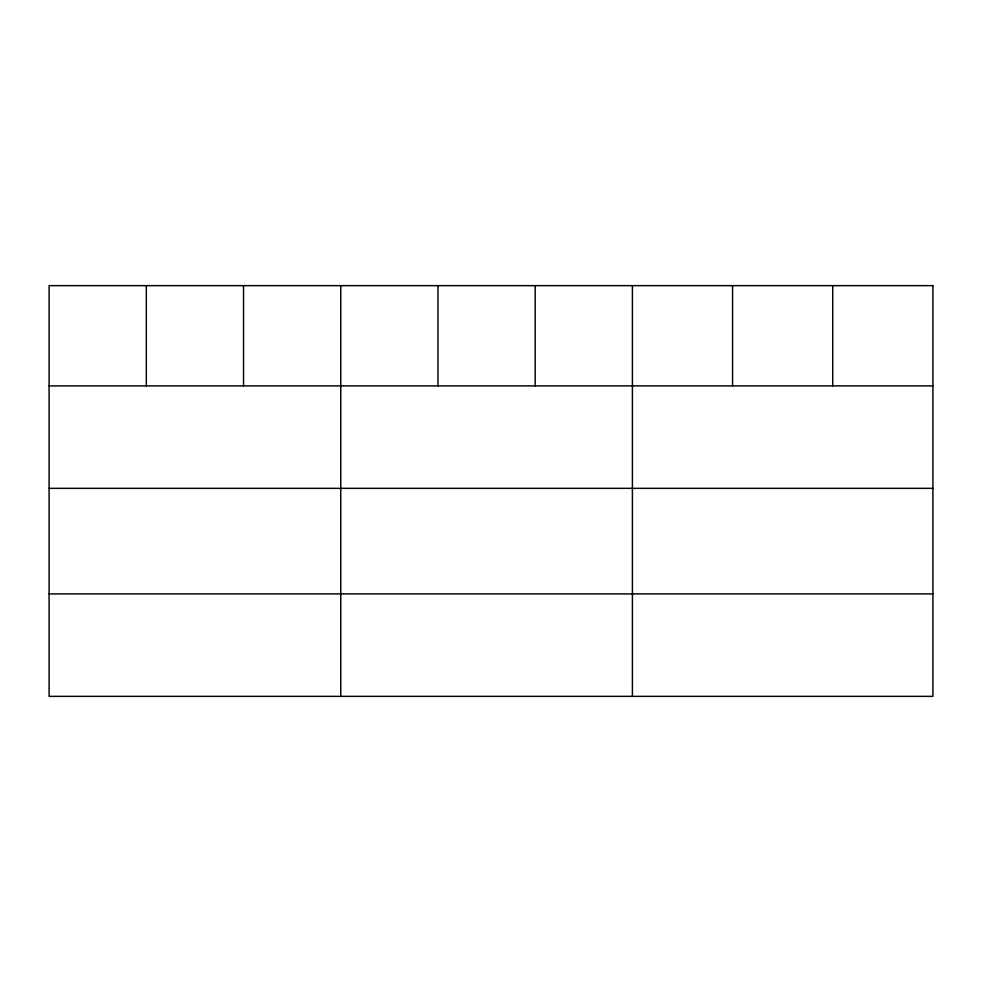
<?xml version="1.0" encoding="UTF-8"?>
<svg xmlns="http://www.w3.org/2000/svg" width="982" height="982" viewBox="0 0 982 982"><rect width="100%" height="100%" fill="white"/><g stroke="black" fill="none" stroke-linecap="round" stroke-linejoin="round"><path stroke-width="1.47" d="M49.1 385.889L932.9 385.889M49.1 488.349L932.9 488.349M49.1 593.901L932.9 593.901M832.736 285.639L832.736 385.889M732.572 285.639L732.572 385.889M632.408 285.639L632.408 696.361M535.19 285.639L535.19 385.889M437.972 285.639L437.972 385.889M340.754 285.639L340.754 696.361M243.536 285.639L243.536 385.889M146.318 285.639L146.318 385.889M932.9 285.639L49.1 285.639L49.1 696.361L932.9 696.361L932.9 285.639"/></g></svg>
